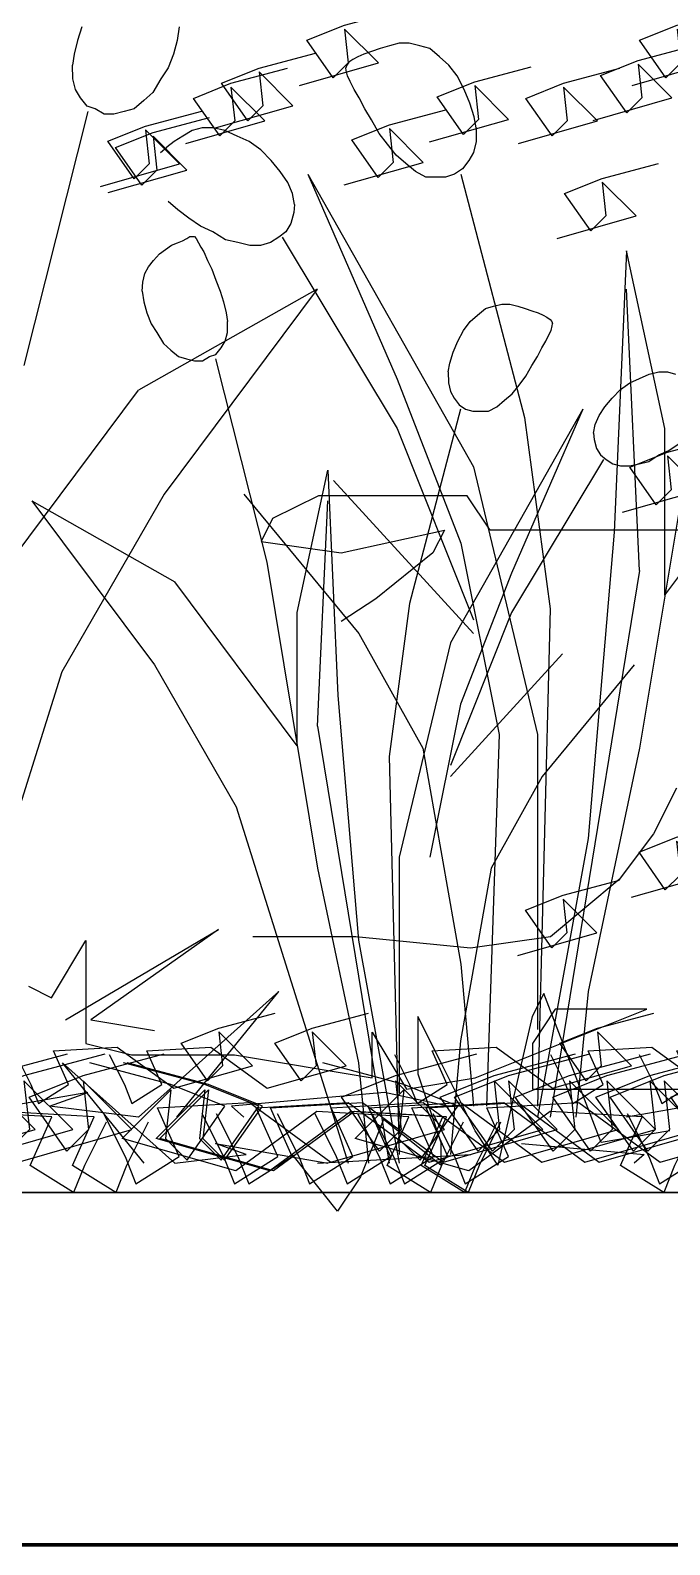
# Model space of a CAD drawing. Header units: metres. Extents: x -109 to 591, y -5 to 592.
# Drawn here: x 586.2393 to 586.4208, y 6.5749 to 7.0049 of the extents above; entities that cross this region are included whole.
import ezdxf

# ---------------------------------------------------------------- set-up
doc = ezdxf.new("R2010")
doc.units = ezdxf.units.M
doc.header["$LTSCALE"] = 0.03
doc.layers.add('ARBOLES', color=118, linetype='Continuous')
doc.layers.add('Areas verdes', color=74, linetype='Continuous')
doc.layers.add('Muro', color=7, linetype='Continuous', lineweight=70)
doc.layers.add('Muro bajo', color=7, linetype='Continuous', lineweight=30)

# ---------------------------------------------------------------- blocks, each defined once
blk = doc.blocks.new('palm1')
at = {"layer": 'ARBOLES', "color": 53}
for points in [[(296.02328, 19.20879), (296.04585, 19.21781), (296.06392, 19.21781), (296.09101, 19.20427), (296.09553, 19.17268), (296.15423, 19.16817), (296.19036, 19.16817), (296.21293, 19.16817), (296.27615, 19.16817), (296.28518, 19.18171), (296.34389, 19.18171), (296.36195, 19.17268), (296.36647, 19.16366), (296.33486, 19.15915), (296.29422, 19.16817), (296.29873, 19.15915), (296.32131, 19.1411), (296.33486, 19.13207)], [(296.45823, 18.98826), (296.4492, 18.98375), (296.43566, 19.00631), (296.43566, 18.98375), (296.43566, 18.9657), (296.41759, 18.96119), (296.37695, 18.96119), (296.32276, 18.95216), (296.32276, 18.97021), (296.30922, 18.94765), (296.28212, 18.95216), (296.21439, 18.97924), (296.25051, 18.97924), (296.25954, 18.9657), (296.25954, 18.94765), (296.18729, 18.94765)]]:
    blk.add_lwpolyline(points, dxfattribs=at)
at = {"layer": 'ARBOLES', "color": 72}
blk.add_lwpolyline([(296.20268, 19.06641), (296.21171, 19.04836), (296.22525, 19.03031), (296.25235, 19.00775), (296.28396, 19.00324), (296.32912, 19.00775), (296.36976, 19.00775)], dxfattribs=at)
at = {"layer": 'ARBOLES', "color": 108}
blk.add_lwpolyline([(296.20537, 18.93121), (296.23246, 18.92669), (296.25504, 18.98536), (296.25956, 18.97633), (296.27311, 18.91767), (296.28214, 18.93121), (296.29568, 18.95828), (296.30472, 18.97633), (296.30472, 18.95377), (296.29568, 18.92669), (296.29568, 18.91767), (296.31826, 18.93572), (296.32729, 18.91316), (296.33632, 18.89962), (296.35439, 18.92218)], dxfattribs=at)

msp = doc.modelspace()

# ---------------------------------------------------------------- linework, layer by layer
at = {"layer": 'Areas verdes', "color": 6, "linetype": 'Continuous'}
for p, q in [((586.25393, 7.00592), (586.25268, 7.00204)), ((586.28155, 7.00592), (586.28101, 7.00204)), ((586.25268, 7.00204), (586.25175, 6.99816)), ((586.28101, 7.00204), (586.27992, 6.99816)), ((586.34401, 7.00126), (586.34122, 7.00049)), ((586.34688, 7.00126), (586.34401, 7.00126)), ((586.34983, 7.00049), (586.34688, 7.00126)), ((586.25175, 6.99816), (586.25129, 6.99506)), ((586.27992, 6.99816), (586.27837, 6.99428)), ((586.33082, 6.99661), (586.32974, 6.99583)), ((586.33222, 6.99738), (586.33082, 6.99661)), ((586.334, 6.99816), (586.33222, 6.99738)), ((586.33618, 6.99894), (586.334, 6.99816)), ((586.33858, 6.99971), (586.33618, 6.99894)), ((586.34122, 7.00049), (586.33858, 6.99971)), ((586.3527, 6.99971), (586.34983, 7.00049)), ((586.3555, 6.99738), (586.3527, 6.99971)), ((586.35806, 6.99506), (586.3555, 6.99738)), ((586.25137, 6.99118), (586.25129, 6.99506)), ((586.27837, 6.99428), (586.27635, 6.99118)), ((586.32911, 6.99506), (586.32888, 6.99428)), ((586.32896, 6.99351), (586.32888, 6.99428)), ((586.32935, 6.99195), (586.32896, 6.99351)), ((586.32974, 6.99583), (586.32911, 6.99506)), ((586.36046, 6.99195), (586.35806, 6.99506)), ((586.25214, 6.98807), (586.25137, 6.99118)), ((586.25354, 6.98575), (586.25214, 6.98807)), ((586.27635, 6.99118), (586.27402, 6.9873)), ((586.33012, 6.9904), (586.32935, 6.99195)), ((586.33121, 6.98807), (586.33012, 6.9904)), ((586.33261, 6.98575), (586.33121, 6.98807)), ((586.36248, 6.98807), (586.36046, 6.99195)), ((586.36411, 6.98419), (586.36248, 6.98807)), ((586.2554, 6.98342), (586.25354, 6.98575)), ((586.27146, 6.98497), (586.26875, 6.98264)), ((586.27402, 6.9873), (586.27146, 6.98497)), ((586.33424, 6.98264), (586.33261, 6.98575)), ((586.36527, 6.98031), (586.36411, 6.98419)), ((586.25765, 6.98264), (586.2554, 6.98342)), ((586.26021, 6.98109), (586.25765, 6.98264)), ((586.263, 6.98109), (586.26021, 6.98109)), ((586.26588, 6.98187), (586.263, 6.98109)), ((586.26875, 6.98264), (586.26588, 6.98187)), ((586.33618, 6.97954), (586.33424, 6.98264)), ((586.33835, 6.97566), (586.33618, 6.97954)), ((586.36589, 6.97721), (586.36527, 6.98031)), ((586.28256, 6.97488), (586.28015, 6.97333)), ((586.2852, 6.97643), (586.28256, 6.97488)), ((586.28807, 6.97721), (586.2852, 6.97643)), ((586.29117, 6.97721), (586.28807, 6.97721)), ((586.29451, 6.97643), (586.29117, 6.97721)), ((586.298, 6.97488), (586.29451, 6.97643)), ((586.30141, 6.97333), (586.298, 6.97488)), ((586.34068, 6.97256), (586.33835, 6.97566)), ((586.36589, 6.97721), (586.36582, 6.97333)), ((586.27627, 6.97023), (586.27806, 6.97178)), ((586.28015, 6.97333), (586.27806, 6.97178)), ((586.30475, 6.971), (586.30141, 6.97333)), ((586.3077, 6.9679), (586.30475, 6.971)), ((586.34316, 6.96945), (586.34068, 6.97256)), ((586.36582, 6.97333), (586.36512, 6.97023)), ((586.31026, 6.9648), (586.3077, 6.9679)), ((586.34587, 6.96712), (586.34316, 6.96945)), ((586.34867, 6.9648), (586.34587, 6.96712)), ((586.3638, 6.9679), (586.36194, 6.96557)), ((586.36512, 6.97023), (586.3638, 6.9679)), ((586.31235, 6.96169), (586.31026, 6.9648)), ((586.35154, 6.96324), (586.34867, 6.9648)), ((586.35441, 6.96324), (586.35154, 6.96324)), ((586.35713, 6.96324), (586.35441, 6.96324)), ((586.35969, 6.96402), (586.35713, 6.96324)), ((586.36194, 6.96557), (586.35969, 6.96402)), ((586.31367, 6.95859), (586.31235, 6.96169)), ((586.31429, 6.95549), (586.31367, 6.95859)), ((586.28116, 6.95393), (586.27837, 6.95626)), ((586.28427, 6.95161), (586.28116, 6.95393)), ((586.31429, 6.95549), (586.31406, 6.95316)), ((586.2876, 6.94928), (586.28427, 6.95161)), ((586.29109, 6.94773), (586.2876, 6.94928)), ((586.31329, 6.95005), (586.31181, 6.94773)), ((586.31406, 6.95316), (586.31329, 6.95005)), ((586.28107, 6.94454), (586.28249, 6.94516)), ((586.28249, 6.94516), (586.28367, 6.94579)), ((586.28367, 6.94579), (586.28454, 6.94641)), ((586.28454, 6.94641), (586.28529, 6.94641)), ((586.28529, 6.94641), (586.28585, 6.94641)), ((586.28585, 6.94641), (586.28641, 6.94579)), ((586.28641, 6.94579), (586.28703, 6.94454)), ((586.29466, 6.9454), (586.29109, 6.94773)), ((586.29816, 6.94462), (586.29466, 6.9454)), ((586.30987, 6.94617), (586.30747, 6.94462)), ((586.31181, 6.94773), (586.30987, 6.94617)), ((586.27424, 6.93958), (586.27592, 6.94144)), ((586.27592, 6.94144), (586.27765, 6.94268)), ((586.27765, 6.94268), (586.27939, 6.94392)), ((586.27939, 6.94392), (586.28107, 6.94454)), ((586.28703, 6.94454), (586.28771, 6.9433)), ((586.28771, 6.9433), (586.28852, 6.94206)), ((586.28852, 6.94206), (586.28957, 6.93958)), ((586.30157, 6.94385), (586.29816, 6.94462)), ((586.30467, 6.94385), (586.30157, 6.94385)), ((586.30747, 6.94462), (586.30467, 6.94385)), ((586.27176, 6.93585), (586.27287, 6.93772)), ((586.27287, 6.93772), (586.27424, 6.93958)), ((586.28957, 6.93958), (586.29081, 6.93709)), ((586.29081, 6.93709), (586.29199, 6.93399)), ((586.27107, 6.93089), (586.2712, 6.93337)), ((586.2712, 6.93337), (586.27176, 6.93585)), ((586.29199, 6.93399), (586.29317, 6.93089)), ((586.27107, 6.93089), (586.27151, 6.92778)), ((586.27151, 6.92778), (586.27238, 6.92468)), ((586.29317, 6.93089), (586.29416, 6.92778)), ((586.29416, 6.92778), (586.29491, 6.92468)), ((586.27238, 6.92468), (586.27362, 6.92158)), ((586.29491, 6.92468), (586.29528, 6.9222)), ((586.36418, 6.9222), (586.36623, 6.92406)), ((586.36623, 6.92406), (586.36847, 6.92592)), ((586.36847, 6.92592), (586.37076, 6.92654)), ((586.37076, 6.92654), (586.37312, 6.92716)), ((586.37312, 6.92716), (586.37542, 6.92716)), ((586.37542, 6.92716), (586.37765, 6.92654)), ((586.37765, 6.92654), (586.37976, 6.92592)), ((586.37976, 6.92592), (586.38169, 6.9253)), ((586.38169, 6.9253), (586.38343, 6.92468)), ((586.38343, 6.92468), (586.38485, 6.92406)), ((586.38485, 6.92406), (586.38597, 6.92344)), ((586.38597, 6.92344), (586.38684, 6.92282)), ((586.27362, 6.92158), (586.27523, 6.91909)), ((586.27523, 6.91909), (586.27709, 6.91599)), ((586.2946, 6.91661), (586.29522, 6.91909)), ((586.29522, 6.91909), (586.29528, 6.9222)), ((586.36065, 6.91661), (586.36226, 6.91971)), ((586.36226, 6.91971), (586.36418, 6.9222)), ((586.38653, 6.91847), (586.38715, 6.91971)), ((586.38684, 6.92282), (586.38734, 6.9222)), ((586.38715, 6.91971), (586.38746, 6.92096)), ((586.38734, 6.9222), (586.38752, 6.92158)), ((586.38746, 6.92096), (586.38752, 6.92158)), ((586.27709, 6.91599), (586.27914, 6.91413)), ((586.29199, 6.91289), (586.29348, 6.91475)), ((586.29348, 6.91475), (586.2946, 6.91661)), ((586.35934, 6.91351), (586.36065, 6.91661)), ((586.38324, 6.91227), (586.38454, 6.91475)), ((586.38454, 6.91475), (586.38566, 6.91661)), ((586.38566, 6.91661), (586.38653, 6.91847)), ((586.27914, 6.91413), (586.28132, 6.91227)), ((586.28132, 6.91227), (586.28361, 6.91164)), ((586.28361, 6.91164), (586.28591, 6.91102)), ((586.28591, 6.91102), (586.28814, 6.91102)), ((586.28814, 6.91102), (586.29019, 6.91227)), ((586.29019, 6.91227), (586.29199, 6.91289)), ((586.35791, 6.90792), (586.35841, 6.9104)), ((586.35841, 6.9104), (586.35934, 6.91351)), ((586.38169, 6.90978), (586.38324, 6.91227)), ((586.35791, 6.90792), (586.35798, 6.90482)), ((586.37809, 6.9042), (586.37995, 6.90668)), ((586.37995, 6.90668), (586.38169, 6.90978)), ((586.4095, 6.90482), (586.41223, 6.90606)), ((586.41223, 6.90606), (586.41502, 6.9073)), ((586.41502, 6.9073), (586.41769, 6.90792)), ((586.41769, 6.90792), (586.42017, 6.90792)), ((586.42017, 6.90792), (586.42247, 6.9073)), ((586.35798, 6.90482), (586.35854, 6.90233)), ((586.35854, 6.90233), (586.35959, 6.90047)), ((586.3761, 6.90171), (586.37809, 6.9042)), ((586.40447, 6.90047), (586.40683, 6.90295)), ((586.40683, 6.90295), (586.4095, 6.90482)), ((586.35959, 6.90047), (586.36108, 6.89861)), ((586.36108, 6.89861), (586.36288, 6.89737)), ((586.3694, 6.89675), (586.37169, 6.89799)), ((586.37169, 6.89799), (586.37393, 6.89985)), ((586.37393, 6.89985), (586.3761, 6.90171)), ((586.40075, 6.89551), (586.40242, 6.89799)), ((586.40242, 6.89799), (586.40447, 6.90047)), ((586.36288, 6.89737), (586.36493, 6.89675)), ((586.36493, 6.89675), (586.3671, 6.89675)), ((586.3671, 6.89675), (586.3694, 6.89675)), ((586.39969, 6.89302), (586.40075, 6.89551)), ((586.39919, 6.89054), (586.39969, 6.89302)), ((586.39919, 6.89054), (586.39938, 6.88868)), ((586.39938, 6.88868), (586.4, 6.88619)), ((586.4, 6.88619), (586.40118, 6.88433)), ((586.41775, 6.88433), (586.42055, 6.88557)), ((586.42055, 6.88557), (586.42322, 6.88744)), ((586.40118, 6.88433), (586.40273, 6.88309)), ((586.40273, 6.88309), (586.40466, 6.88185)), ((586.40466, 6.88185), (586.40689, 6.88123)), ((586.40689, 6.88123), (586.40937, 6.88123)), ((586.40937, 6.88123), (586.41211, 6.88185)), ((586.41211, 6.88185), (586.4149, 6.88247)), ((586.4149, 6.88247), (586.41775, 6.88433))]:
    msp.add_line(p, q, dxfattribs=at)
at = {"layer": 'Areas verdes', "linetype": 'Continuous'}
for p, q in [((586.25556, 6.98187), (586.2374, 6.90971)), ((586.3181, 6.96402), (586.34339, 6.90583)), ((586.3181, 6.96402), (586.36512, 6.881)), ((586.36155, 6.96402), (586.37963, 6.89496)), ((586.3108, 6.94617), (586.34339, 6.89186)), ((586.40857, 6.94229), (586.405, 6.86237)), ((586.41943, 6.89186), (586.40857, 6.94229)), ((586.32073, 6.93143), (586.26999, 6.90272)), ((586.32073, 6.93143), (586.27728, 6.87324)), ((586.41222, 6.85151), (586.40857, 6.93143)), ((586.29187, 6.91164), (586.30639, 6.85392)), ((586.4303, 6.90971), (586.41222, 6.80108)), ((586.22654, 6.84453), (586.26999, 6.90272)), ((586.34339, 6.90583), (586.36155, 6.85927)), ((586.41943, 6.84453), (586.46288, 6.90272)), ((586.36139, 6.89737), (586.34693, 6.84212)), ((586.39615, 6.89737), (586.35854, 6.83095)), ((586.39615, 6.89737), (586.37592, 6.85081)), ((586.37963, 6.89496), (586.38684, 6.84065)), ((586.34339, 6.89186), (586.36512, 6.83754)), ((586.41943, 6.84453), (586.41943, 6.89186)), ((586.36512, 6.881), (586.38327, 6.80496)), ((586.40199, 6.88309), (586.37592, 6.83964)), ((586.31508, 6.83964), (586.32377, 6.87999)), ((586.32377, 6.87999), (586.32663, 6.81605)), ((586.36512, 6.83367), (586.32531, 6.87712)), ((586.27728, 6.87324), (586.24826, 6.8228)), ((586.29994, 6.87324), (586.33253, 6.83367)), ((586.23973, 6.8713), (586.28032, 6.84833)), ((586.23973, 6.8713), (586.27449, 6.82474)), ((586.32086, 6.80736), (586.32377, 6.8713)), ((586.36155, 6.85927), (586.37241, 6.80496)), ((586.405, 6.86237), (586.39771, 6.77547)), ((586.30639, 6.85392), (586.32086, 6.76701)), ((586.37592, 6.85081), (586.36139, 6.81357)), ((586.41222, 6.85151), (586.38684, 6.69633)), ((586.31508, 6.80177), (586.28032, 6.84833)), ((586.34693, 6.84212), (586.34115, 6.79867)), ((586.31508, 6.80177), (586.31508, 6.83964)), ((586.37592, 6.83964), (586.35854, 6.79619)), ((586.38684, 6.84065), (586.38327, 6.69943)), ((586.33253, 6.83367), (586.35069, 6.80108)), ((586.35854, 6.83095), (586.34401, 6.77012)), ((586.27449, 6.82474), (586.2977, 6.78439)), ((586.35854, 6.79308), (586.39038, 6.82784)), ((586.41068, 6.82474), (586.38461, 6.79308)), ((586.24826, 6.8228), (586.20846, 6.69633)), ((586.32663, 6.81605), (586.33246, 6.74653)), ((586.36139, 6.81357), (586.3527, 6.77012)), ((586.32086, 6.80736), (586.34115, 6.68321)), ((586.37241, 6.80496), (586.36876, 6.69943)), ((586.38327, 6.80496), (586.38327, 6.72116)), ((586.34115, 6.79867), (586.34401, 6.6857)), ((586.35069, 6.80108), (586.36155, 6.73978)), ((586.41222, 6.80108), (586.39771, 6.73202)), ((586.38461, 6.79308), (586.37008, 6.76701)), ((586.2977, 6.78439), (586.32955, 6.68321)), ((586.39771, 6.77547), (586.38327, 6.69633)), ((586.34401, 6.77012), (586.34401, 6.70308)), ((586.32086, 6.76701), (586.33246, 6.71177)), ((586.37008, 6.76701), (586.36139, 6.71797)), ((586.24928, 6.72397), (586.29273, 6.74958)), ((586.29273, 6.74958), (586.2565, 6.72397)), ((586.33246, 6.74653), (586.34401, 6.68321)), ((586.36155, 6.73978), (586.36512, 6.69943)), ((586.30987, 6.73202), (586.26999, 6.69633)), ((586.28085, 6.69633), (586.30987, 6.73202)), ((586.39771, 6.73202), (586.39414, 6.69633)), ((586.2565, 6.72397), (586.27458, 6.72087)), ((586.36139, 6.71797), (586.35854, 6.6857)), ((586.24842, 6.71177), (586.28032, 6.68321)), ((586.27163, 6.68321), (586.24842, 6.71177)), ((586.33246, 6.71177), (586.33532, 6.68321)), ((586.25556, 6.70331), (586.21567, 6.69633)), ((586.24469, 6.69943), (586.25556, 6.70331)), ((586.33982, 6.70331), (586.29637, 6.69943)), ((586.3579, 6.69943), (586.33982, 6.70331)), ((586.44845, 6.70331), (586.40857, 6.69633)), ((586.26999, 6.69633), (586.24469, 6.69943)), ((586.29637, 6.69943), (586.29994, 6.69633)), ((586.29187, 6.6888), (586.32377, 6.68321)), ((586.30056, 6.6857), (586.29187, 6.6888)), ((586.37877, 6.6888), (586.41353, 6.6857)), ((586.28032, 6.68321), (586.30056, 6.6857)), ((586.32086, 6.68321), (586.36431, 6.6857)), ((586.41353, 6.6857), (586.41068, 6.68321))]:
    msp.add_line(p, q, dxfattribs=at)
at = {"layer": 'Areas verdes'}
for points in [[(586.31568, 6.98927), (586.33809, 6.99567), (586.32848, 7.00527), (586.32955, 6.99567), (586.32528, 6.99141), (586.31781, 7.00207), (586.32848, 7.00633), (586.34449, 7.0106)], [(586.41011, 6.98927), (586.43252, 6.99567), (586.42291, 7.00527), (586.42398, 6.99567), (586.41971, 6.99141), (586.41224, 7.00207), (586.42291, 7.00633), (586.43892, 7.0106)], [(586.29143, 6.97709), (586.31383, 6.98349), (586.30423, 6.99308), (586.3053, 6.98349), (586.30103, 6.97922), (586.29356, 6.98988), (586.30423, 6.99415), (586.32024, 6.99841)], [(586.39904, 6.9793), (586.42145, 6.9857), (586.41184, 6.9953), (586.41291, 6.9857), (586.40864, 6.98144), (586.40117, 6.9921), (586.41184, 6.99636), (586.42785, 7.00063)], [(586.28344, 6.9728), (586.30585, 6.97919), (586.29625, 6.98879), (586.29731, 6.97919), (586.29305, 6.97493), (586.28558, 6.98559), (586.29625, 6.98986), (586.31225, 6.99412)], [(586.35266, 6.97321), (586.37506, 6.97961), (586.36546, 6.9892), (586.36653, 6.97961), (586.36226, 6.97534), (586.35479, 6.986), (586.36546, 6.99027), (586.38147, 6.99453)], [(586.37787, 6.9728), (586.40028, 6.97919), (586.39068, 6.98879), (586.39174, 6.97919), (586.38748, 6.97493), (586.38001, 6.98559), (586.39068, 6.98986), (586.40668, 6.99412)], [(586.25919, 6.96061), (586.2816, 6.96701), (586.27199, 6.97661), (586.27306, 6.96701), (586.26879, 6.96275), (586.26132, 6.97341), (586.27199, 6.97767), (586.288, 6.98194)], [(586.26134, 6.95883), (586.28375, 6.96522), (586.27415, 6.97482), (586.27521, 6.96522), (586.27095, 6.96096), (586.26348, 6.97162), (586.27415, 6.97589), (586.29015, 6.98015)], [(586.3284, 6.96103), (586.35081, 6.96742), (586.34121, 6.97702), (586.34227, 6.96742), (586.33801, 6.96316), (586.33054, 6.97382), (586.34121, 6.97809), (586.35721, 6.98235)], [(586.38885, 6.94581), (586.41125, 6.95221), (586.40165, 6.9618), (586.40272, 6.95221), (586.39845, 6.94794), (586.39098, 6.9586), (586.40165, 6.96287), (586.41766, 6.96713)], [(586.40737, 6.86809), (586.42978, 6.87448), (586.42017, 6.88408), (586.42124, 6.87448), (586.41697, 6.87022), (586.4095, 6.88088), (586.42017, 6.88515), (586.43618, 6.88941)], [(586.40997, 6.75873), (586.43238, 6.76512), (586.42277, 6.77472), (586.42384, 6.76512), (586.41957, 6.76086), (586.4121, 6.77152), (586.42277, 6.77579), (586.43878, 6.78005)], [(586.37773, 6.74225), (586.40014, 6.74865), (586.39054, 6.75824), (586.3916, 6.74865), (586.38734, 6.74438), (586.37987, 6.75505), (586.39054, 6.75931), (586.40654, 6.76358)], [(586.23516, 6.71409), (586.23943, 6.70556), (586.24156, 6.70023), (586.2501, 6.70556), (586.24583, 6.71516), (586.26397, 6.71622), (586.27998, 6.7045), (586.30239, 6.71089), (586.29278, 6.72049), (586.29385, 6.71089), (586.28958, 6.70663), (586.28211, 6.71729), (586.29278, 6.72156), (586.30879, 6.72582)], [(586.2617, 6.71409), (586.26597, 6.70556), (586.26811, 6.70023), (586.27664, 6.70556), (586.27238, 6.71516), (586.29052, 6.71622), (586.30652, 6.7045), (586.32893, 6.71089), (586.31933, 6.72049), (586.32039, 6.71089), (586.31613, 6.70663), (586.30866, 6.71729), (586.31933, 6.72156), (586.33533, 6.72582)], [(586.34271, 6.71409), (586.34698, 6.70556), (586.34911, 6.70023), (586.35765, 6.70556), (586.35338, 6.71516), (586.37152, 6.71622), (586.38753, 6.7045), (586.40994, 6.71089), (586.40033, 6.72049), (586.4014, 6.71089), (586.39713, 6.70663), (586.38966, 6.71729), (586.40033, 6.72156), (586.41634, 6.72582)], [(586.38695, 6.71409), (586.39122, 6.70556), (586.39335, 6.70023), (586.40189, 6.70556), (586.39762, 6.71516), (586.41576, 6.71622), (586.43177, 6.7045), (586.45418, 6.71089), (586.44457, 6.72049), (586.44564, 6.71089), (586.44137, 6.70663), (586.4339, 6.71729), (586.44457, 6.72156), (586.46058, 6.72582)], [(586.41214, 6.71409), (586.41641, 6.70556), (586.41854, 6.70023), (586.42708, 6.70556), (586.42281, 6.71516), (586.44095, 6.71622), (586.45696, 6.7045), (586.47937, 6.71089), (586.46976, 6.72049), (586.47083, 6.71089), (586.46656, 6.70663), (586.45909, 6.71729), (586.46976, 6.72156), (586.48577, 6.72582)], [(586.14384, 6.69737), (586.14998, 6.68509), (586.15306, 6.67741), (586.16535, 6.68509), (586.1592, 6.69891), (586.18533, 6.70044), (586.20838, 6.68355), (586.24065, 6.69276), (586.22682, 6.70658), (586.22835, 6.69276), (586.22221, 6.68662), (586.21145, 6.70198), (586.22682, 6.70812), (586.24987, 6.71426)], [(586.15451, 6.69737), (586.16065, 6.68509), (586.16373, 6.67741), (586.17602, 6.68509), (586.16987, 6.69891), (586.196, 6.70044), (586.21904, 6.68355), (586.25131, 6.69276), (586.23748, 6.70658), (586.23902, 6.69276), (586.23287, 6.68662), (586.22212, 6.70198), (586.23748, 6.70812), (586.26053, 6.71426)], [(586.1713, 6.69737), (586.17744, 6.68509), (586.18051, 6.67741), (586.19281, 6.68509), (586.18666, 6.69891), (586.21278, 6.70044), (586.23583, 6.68355), (586.2681, 6.69276), (586.25427, 6.70658), (586.25581, 6.69276), (586.24966, 6.68662), (586.23891, 6.70198), (586.25427, 6.70812), (586.27732, 6.71426)], [(586.26003, 6.69737), (586.26617, 6.68509), (586.26925, 6.67741), (586.28154, 6.68509), (586.27539, 6.69891), (586.30152, 6.70044), (586.32456, 6.68355), (586.35683, 6.69276), (586.343, 6.70658), (586.34454, 6.69276), (586.33839, 6.68662), (586.32764, 6.70198), (586.343, 6.70812), (586.36605, 6.71426)], [(586.28802, 6.69737), (586.29417, 6.68509), (586.29724, 6.67741), (586.30953, 6.68509), (586.30339, 6.69891), (586.32951, 6.70044), (586.35256, 6.68355), (586.38483, 6.69276), (586.371, 6.70658), (586.37253, 6.69276), (586.36639, 6.68662), (586.35563, 6.70198), (586.371, 6.70812), (586.39405, 6.71426)], [(586.29209, 6.69737), (586.29824, 6.68509), (586.30131, 6.67741), (586.31361, 6.68509), (586.30746, 6.69891), (586.33358, 6.70044), (586.35663, 6.68355), (586.3889, 6.69276), (586.37507, 6.70658), (586.37661, 6.69276), (586.37046, 6.68662), (586.35971, 6.70198), (586.37507, 6.70812), (586.39812, 6.71426)], [(586.30934, 6.69737), (586.31549, 6.68509), (586.31856, 6.67741), (586.33085, 6.68509), (586.32471, 6.69891), (586.35083, 6.70044), (586.37388, 6.68355), (586.40615, 6.69276), (586.39232, 6.70658), (586.39385, 6.69276), (586.38771, 6.68662), (586.37695, 6.70198), (586.39232, 6.70812), (586.41537, 6.71426)], [(586.32001, 6.69737), (586.32615, 6.68509), (586.32923, 6.67741), (586.34152, 6.68509), (586.33537, 6.69891), (586.3615, 6.70044), (586.38455, 6.68355), (586.41681, 6.69276), (586.40299, 6.70658), (586.40452, 6.69276), (586.39837, 6.68662), (586.38762, 6.70198), (586.40299, 6.70812), (586.42603, 6.71426)], [(586.3322, 6.69737), (586.33835, 6.68509), (586.34142, 6.67741), (586.35372, 6.68509), (586.34757, 6.69891), (586.37369, 6.70044), (586.39674, 6.68355), (586.42901, 6.69276), (586.41518, 6.70658), (586.41672, 6.69276), (586.41057, 6.68662), (586.39981, 6.70198), (586.41518, 6.70812), (586.43823, 6.71426)], [(586.33628, 6.69737), (586.34242, 6.68509), (586.3455, 6.67741), (586.35779, 6.68509), (586.35164, 6.69891), (586.37777, 6.70044), (586.40082, 6.68355), (586.43309, 6.69276), (586.41926, 6.70658), (586.42079, 6.69276), (586.41465, 6.68662), (586.40389, 6.70198), (586.41926, 6.70812), (586.4423, 6.71426)], [(586.35352, 6.69737), (586.35967, 6.68509), (586.36274, 6.67741), (586.37503, 6.68509), (586.36889, 6.69891), (586.39501, 6.70044), (586.41806, 6.68355), (586.45033, 6.69276), (586.4365, 6.70658), (586.43804, 6.69276), (586.43189, 6.68662), (586.42113, 6.70198), (586.4365, 6.70812), (586.45955, 6.71426)], [(586.40874, 6.69737), (586.41489, 6.68509), (586.41796, 6.67741), (586.43025, 6.68509), (586.4241, 6.69891), (586.45023, 6.70044), (586.47328, 6.68355), (586.50555, 6.69276), (586.49172, 6.70658), (586.49325, 6.69276), (586.48711, 6.68662), (586.47635, 6.70198), (586.49172, 6.70812), (586.51477, 6.71426)], [(586.26078, 6.69487), (586.25463, 6.68258), (586.25156, 6.67491), (586.23926, 6.68258), (586.24541, 6.6964), (586.21929, 6.69794), (586.19624, 6.68105), (586.16397, 6.69026), (586.1778, 6.70408), (586.17626, 6.69026), (586.18241, 6.68412), (586.19316, 6.69947), (586.1778, 6.70561), (586.15475, 6.71175)], [(586.27274, 6.69487), (586.26659, 6.68258), (586.26352, 6.67491), (586.25122, 6.68258), (586.25737, 6.6964), (586.23125, 6.69794), (586.2082, 6.68105), (586.17593, 6.69026), (586.18976, 6.70408), (586.18822, 6.69026), (586.19437, 6.68412), (586.20512, 6.69947), (586.18976, 6.70561), (586.16671, 6.71175)], [(586.36215, 6.69487), (586.35601, 6.68258), (586.35294, 6.67491), (586.34064, 6.68258), (586.34679, 6.6964), (586.32067, 6.69794), (586.29762, 6.68105), (586.26535, 6.69026), (586.27918, 6.70408), (586.27764, 6.69026), (586.28379, 6.68412), (586.29454, 6.69947), (586.27918, 6.70561), (586.25613, 6.71175)], [(586.37178, 6.69487), (586.36564, 6.68258), (586.36257, 6.67491), (586.35027, 6.68258), (586.35642, 6.6964), (586.3303, 6.69794), (586.30725, 6.68105), (586.27498, 6.69026), (586.28881, 6.70408), (586.28727, 6.69026), (586.29342, 6.68412), (586.30417, 6.69947), (586.28881, 6.70561), (586.26576, 6.71175)], [(586.37281, 6.69487), (586.36667, 6.68258), (586.36359, 6.67491), (586.3513, 6.68258), (586.35745, 6.6964), (586.33133, 6.69794), (586.30828, 6.68105), (586.27601, 6.69026), (586.28984, 6.70408), (586.2883, 6.69026), (586.29445, 6.68412), (586.3052, 6.69947), (586.28984, 6.70561), (586.26679, 6.71175)], [(586.42831, 6.69487), (586.42217, 6.68258), (586.4191, 6.67491), (586.4068, 6.68258), (586.41295, 6.6964), (586.38683, 6.69794), (586.36378, 6.68105), (586.33151, 6.69026), (586.34534, 6.70408), (586.3438, 6.69026), (586.34995, 6.68412), (586.3607, 6.69947), (586.34534, 6.70561), (586.32229, 6.71175)]]:
    msp.add_lwpolyline(points, dxfattribs=at)
at = {"layer": 'Muro'}
msp.add_line((578.79946, 6.57491), (591.25003, 6.57491), dxfattribs=at)
at = {"layer": 'Muro bajo'}
msp.add_line((591.25003, 6.67491), (578.79946, 6.67491), dxfattribs=at)

# ---------------------------------------------------------------- block references
at = {"layer": 'ARBOLES', "color": 35, "xscale": -0.7199999999999989, "yscale": 0.7199999999999989, "zscale": 0.7200000000000001}
msp.add_blockref('palm1', (799.68868, -6.93808), dxfattribs=at)

doc.saveas('drawing.dxf')
